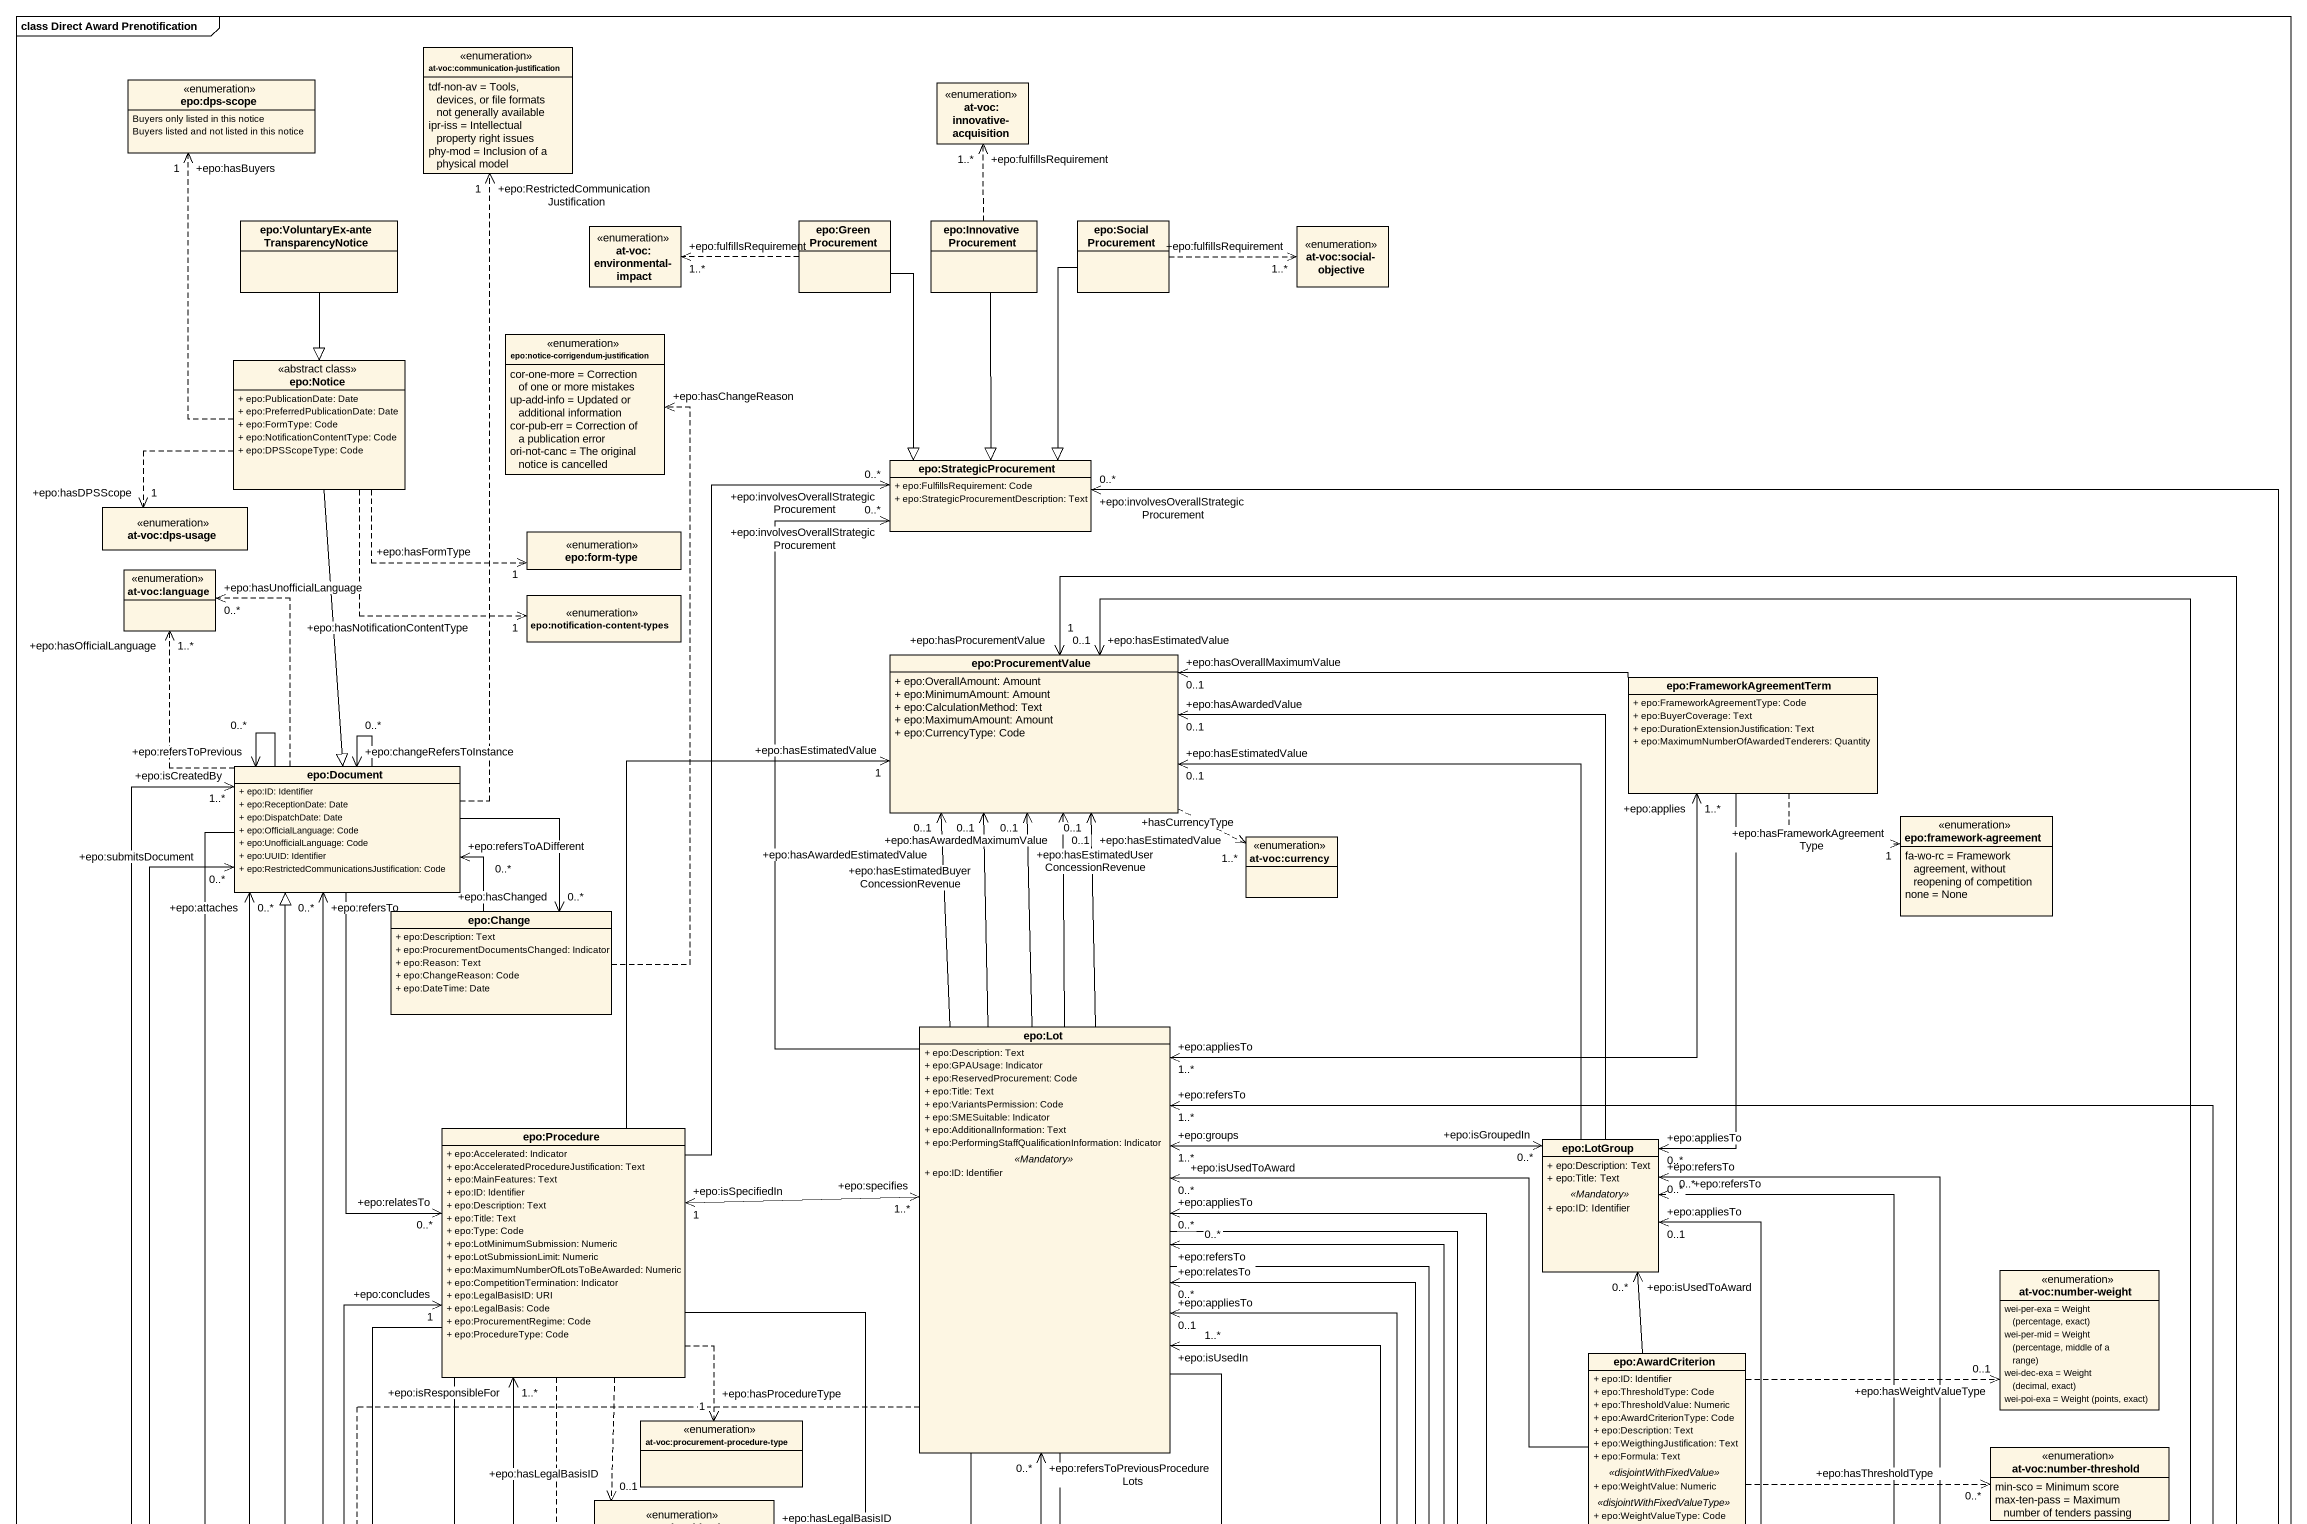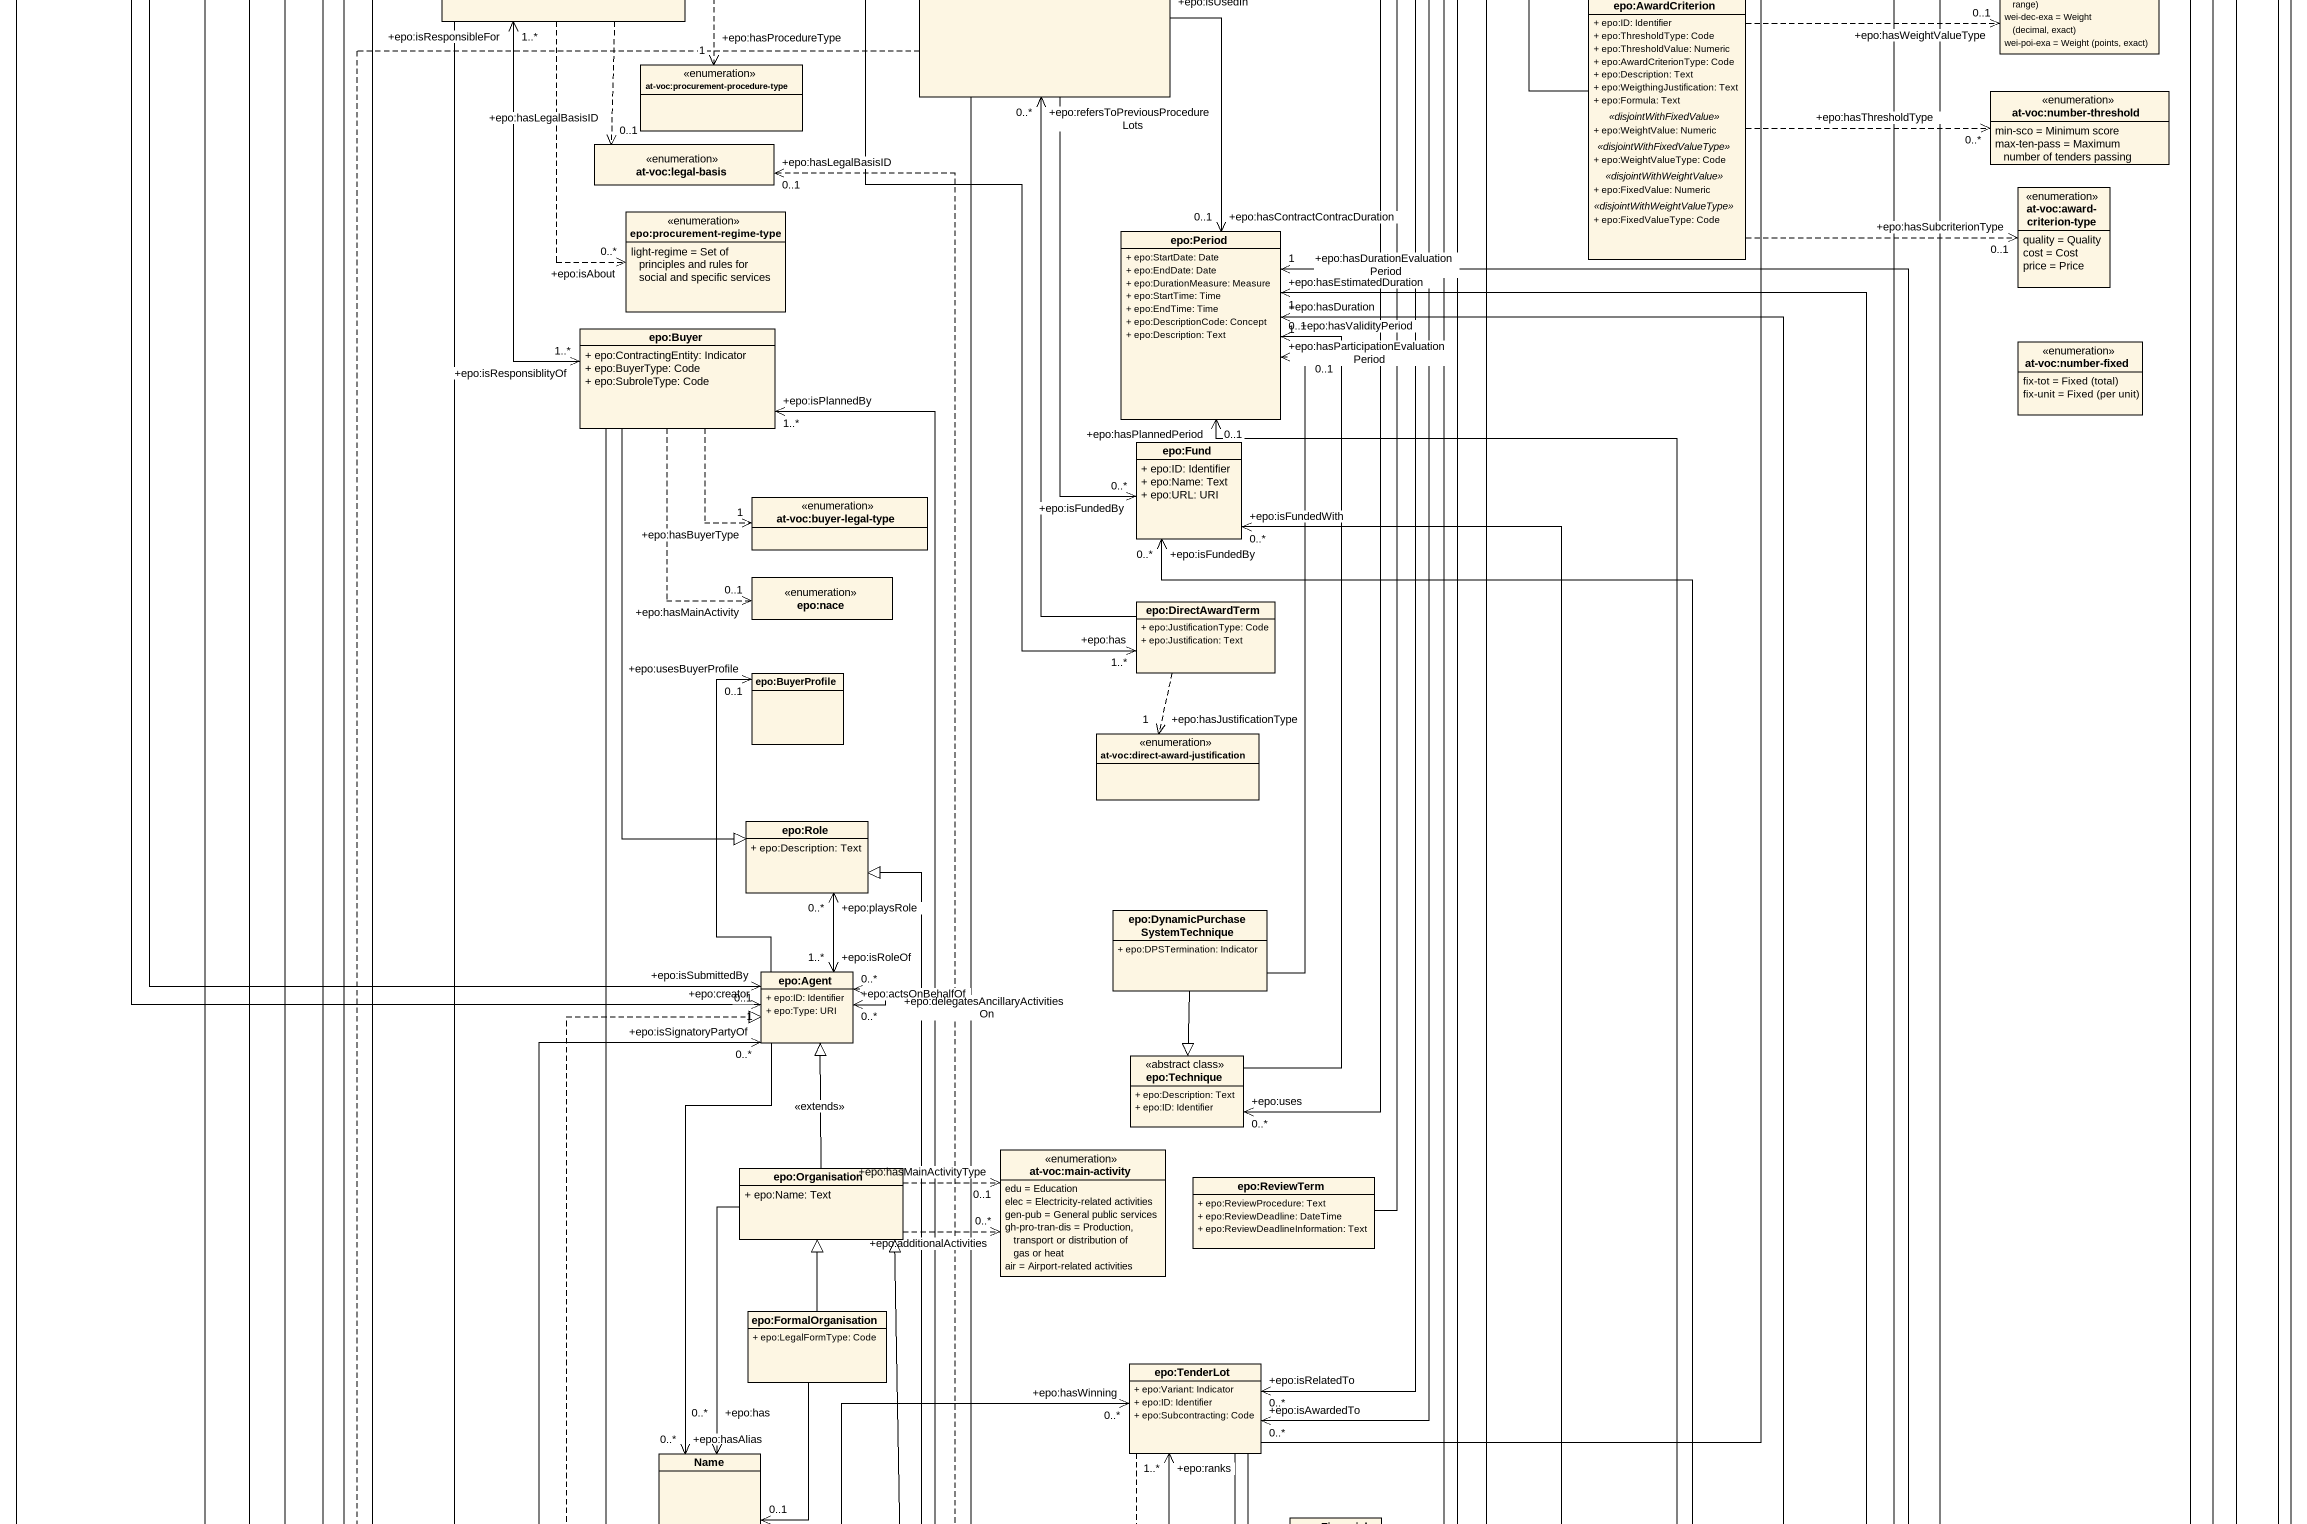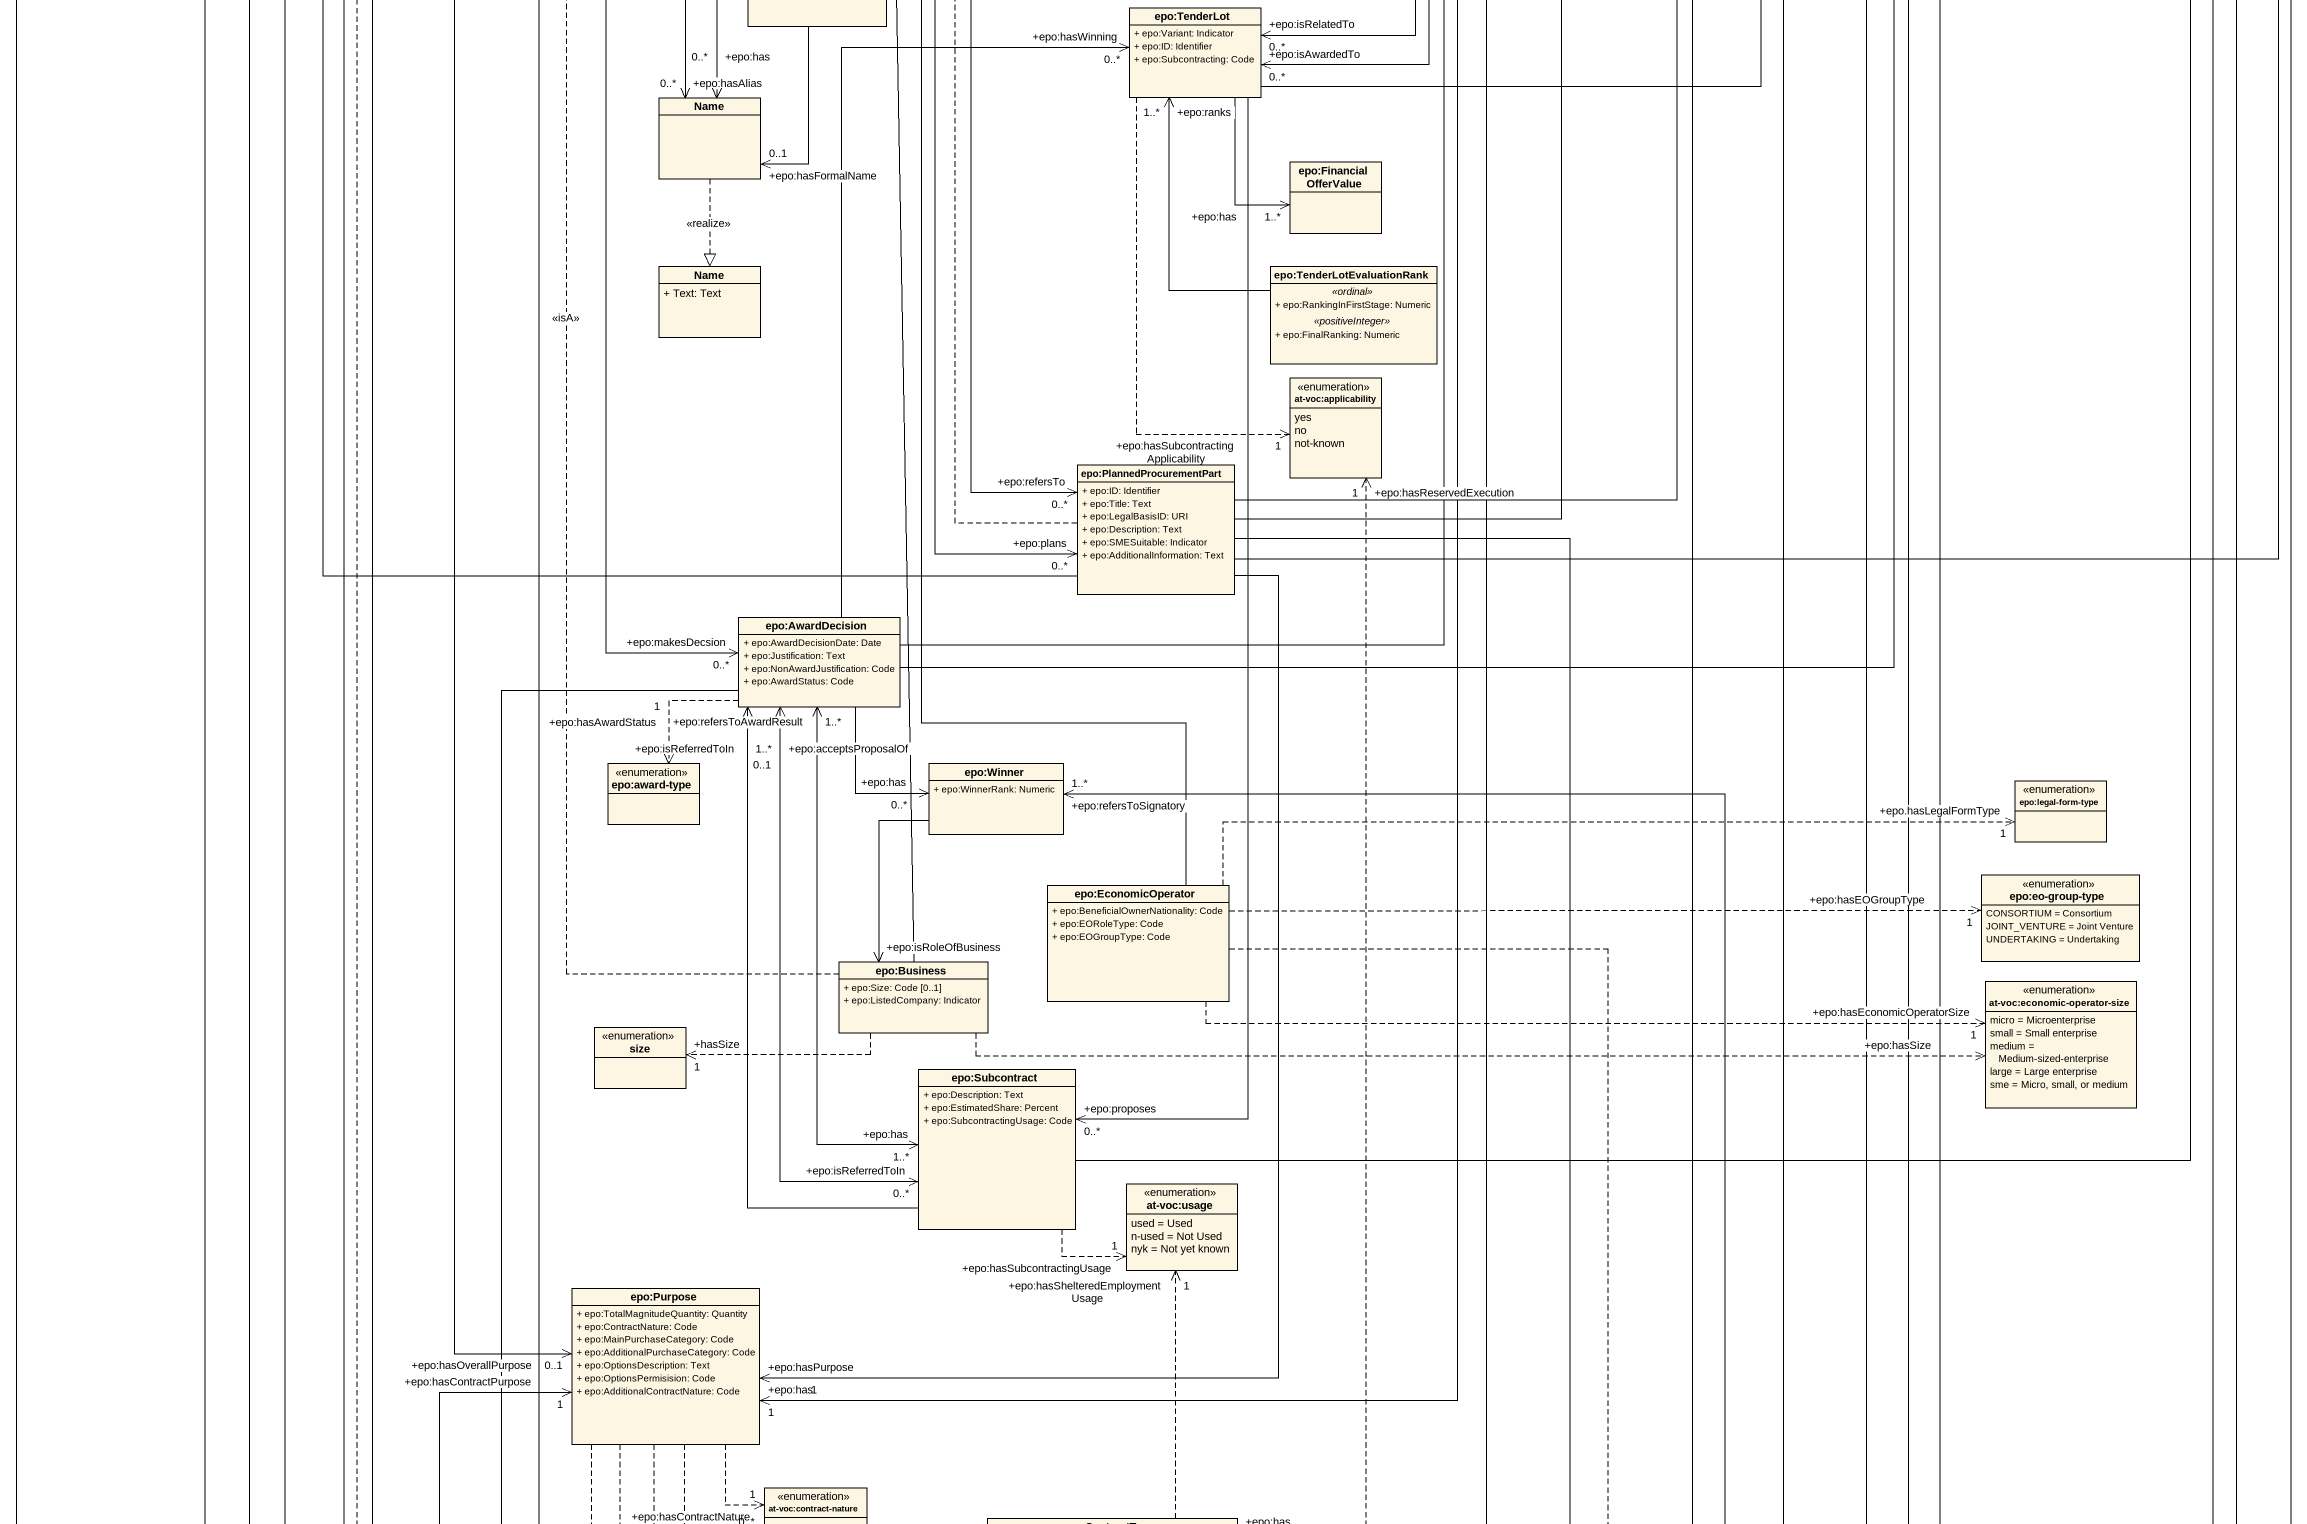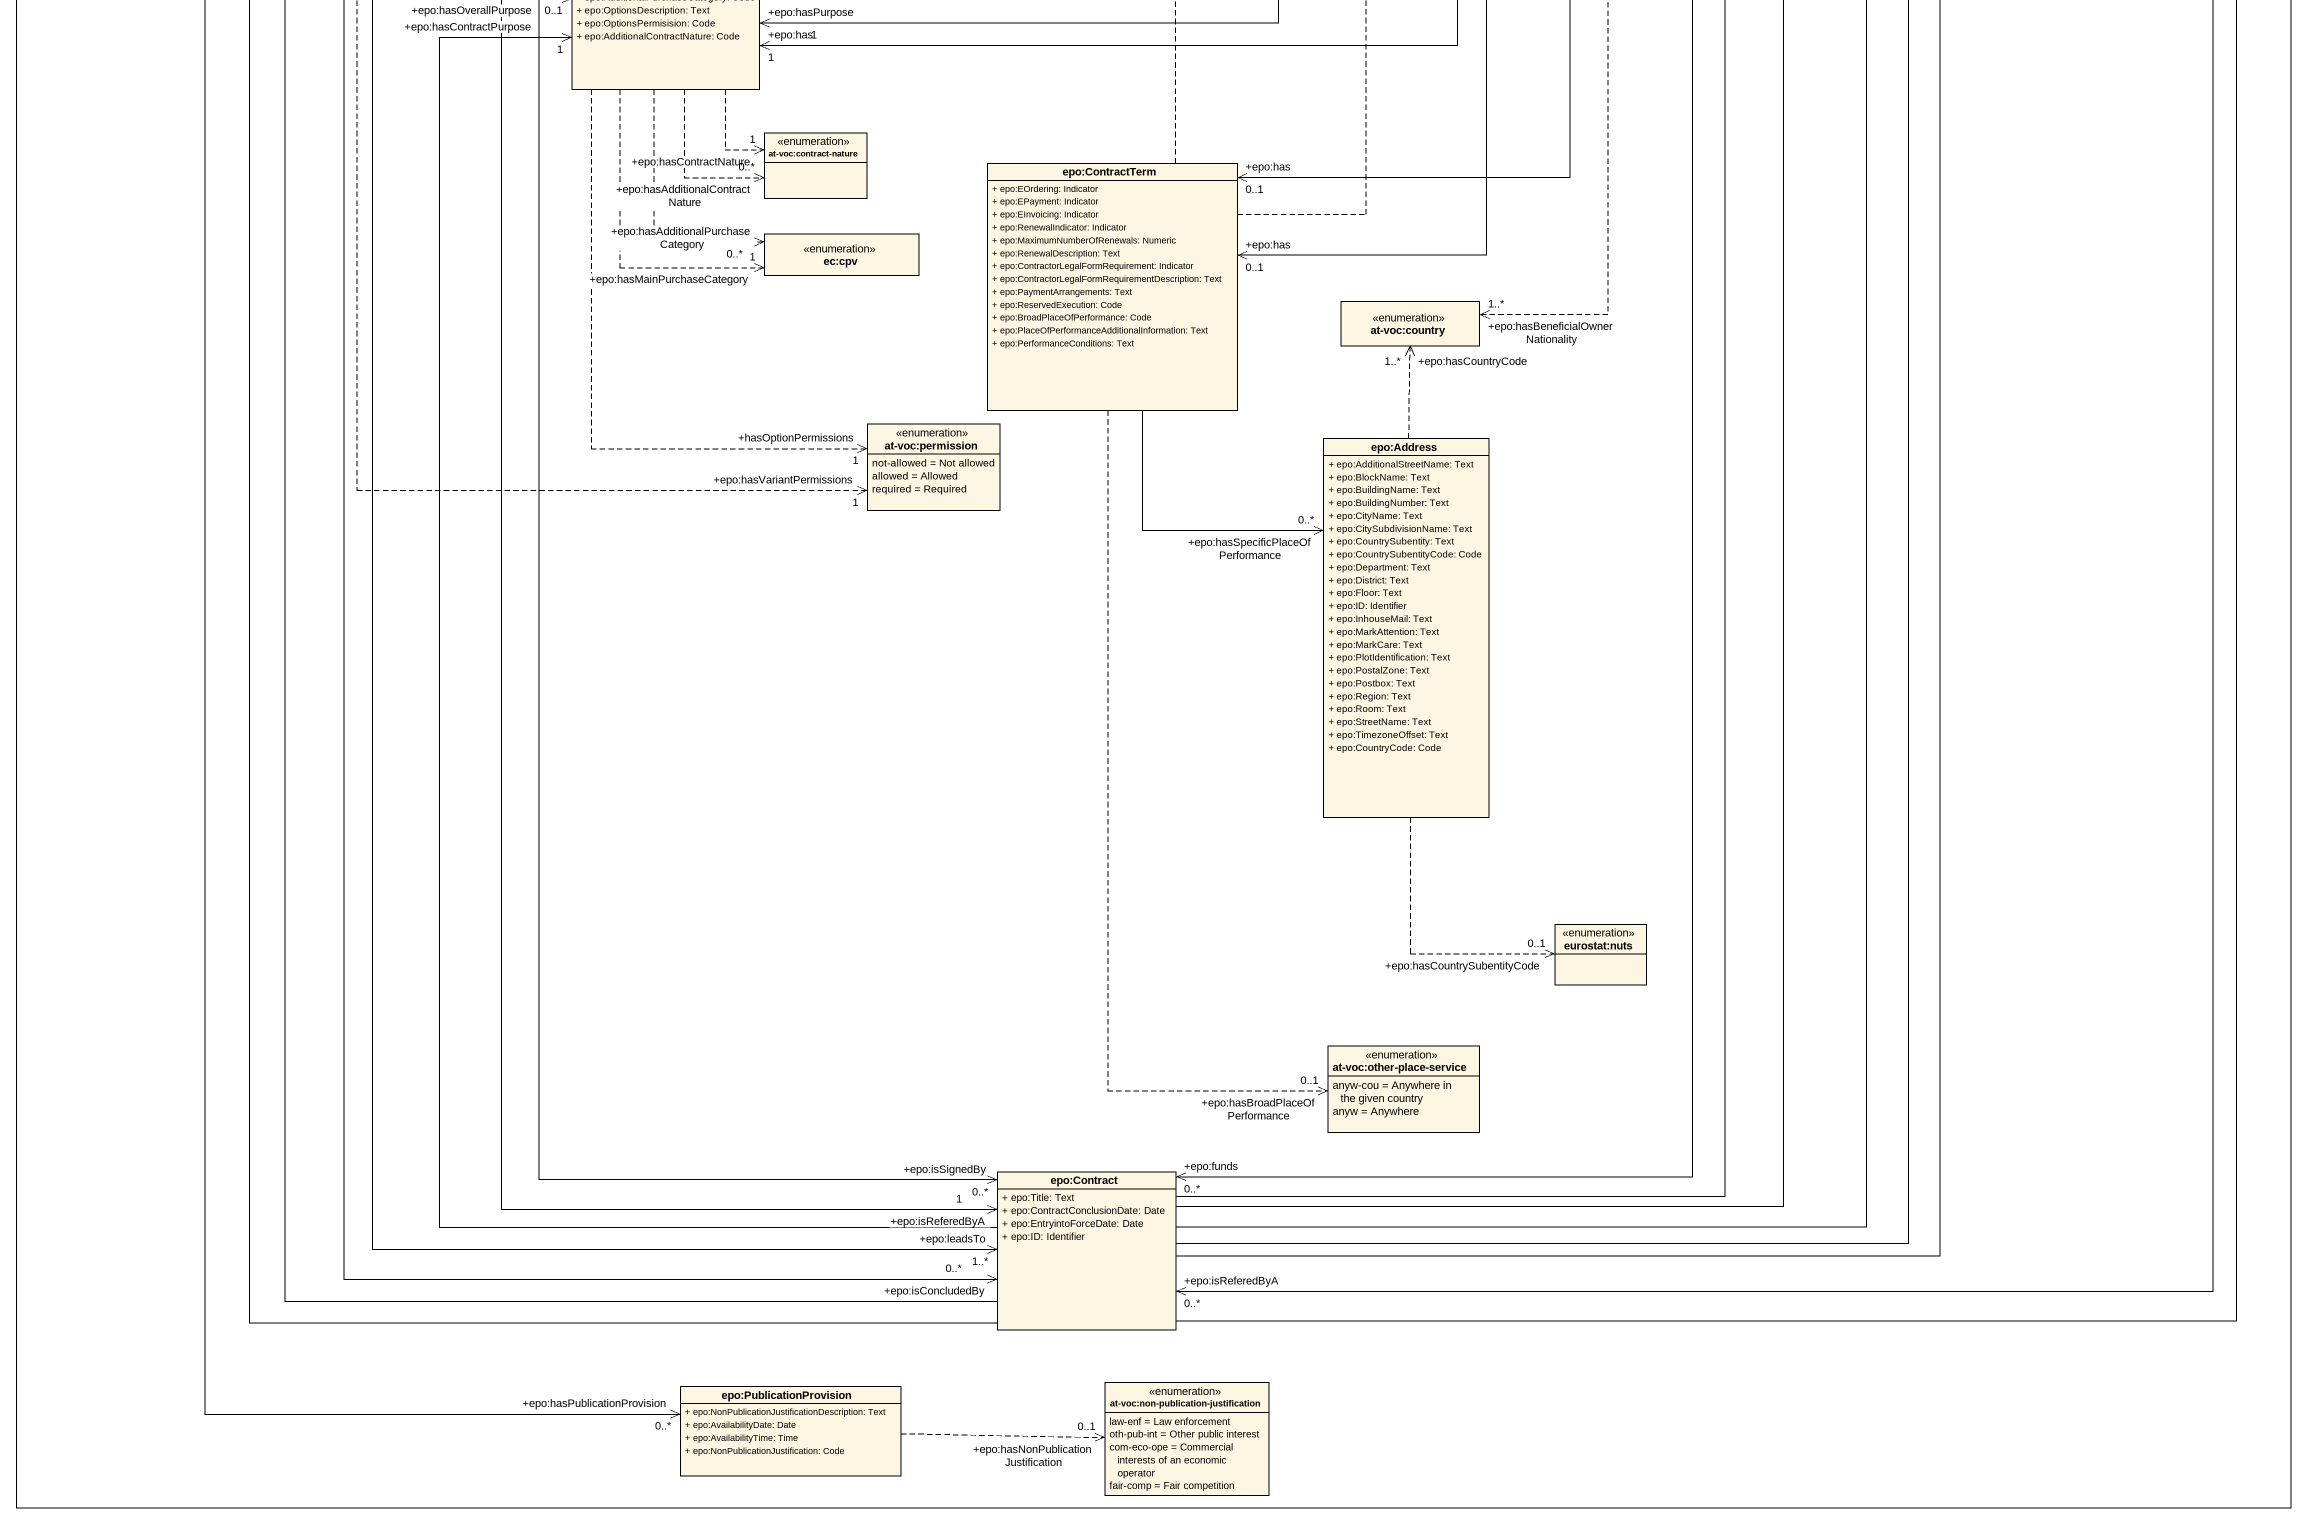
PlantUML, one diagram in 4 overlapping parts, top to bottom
@startuml
mainframe class Direct Award Prenotification
hide circle
hide empty members
skinparam classAttributeIconSize 0
enum "epo:dps-scope" as epo_dps_scope {
  Buyers only listed in this notice
  Buyers listed and not listed in this notice
}
enum "at-voc:communication-justification" as at_voc_communication {
  tdf-non-av = Tools, devices, or file formats not generally available
  ipr-iss = Intellectual property right issues
  phy-mod = Inclusion of a physical model
}
enum "at-voc:innovative-acquisition" as at_voc_innovative
class "epo:VoluntaryEx-anteTransparencyNotice" as epo_VoluntaryEx
enum "at-voc:environmental-impact" as at_voc_environmental_impact
class "epo:GreenProcurement" as epo_GreenProcurement
class "epo:InnovativeProcurement" as epo_InnovativeProcurement
class "epo:SocialProcurement" as epo_SocialProcurement
enum "at-voc:social-objective" as at_voc_social_objective
class "epo:Notice" as epo_Notice <<abstract class>> {
  + epo:PublicationDate: Date
  + epo:PreferredPublicationDate: Date
  + epo:FormType: Code
  + epo:NotificationContentType: Code
  + epo:DPSScopeType: Code
}
enum "epo:notice-corrigendum-justification" as epo_notice_corrigendum {
  cor-one-more = Correction of one or more mistakes
  up-add-info = Updated or additional information
  cor-pub-err = Correction of a publication error
  ori-not-canc = The original notice is cancelled
}
class "epo:StrategicProcurement" as epo_StrategicProcurement {
  + epo:FulfillsRequirement: Code
  + epo:StrategicProcurementDescription: Text
}
enum "at-voc:dps-usage" as at_voc_dps_usage
enum "epo:form-type" as epo_form_type
enum "at-voc:language" as at_voc_language
enum "epo:notification-content-types" as epo_notification_content
class "epo:ProcurementValue" as epo_ProcurementValue {
  + epo:OverallAmount: Amount
  + epo:MinimumAmount: Amount
  + epo:CalculationMethod: Text
  + epo:MaximumAmount: Amount
  + epo:CurrencyType: Code
}
class "epo:FrameworkAgreementTerm" as epo_FrameworkAgreementTerm {
  + epo:FrameworkAgreementType: Code
  + epo:BuyerCoverage: Text
  + epo:DurationExtensionJustification: Text
  + epo:MaximumNumberOfAwardedTenderers: Quantity
}
class "epo:Document" as epo_Document {
  + epo:ID: Identifier
  + epo:ReceptionDate: Date
  + epo:DispatchDate: Date
  + epo:OfficialLanguage: Code
  + epo:UnofficialLanguage: Code
  + epo:UUID: Identifier
  + epo:RestrictedCommunicationsJustification: Code
}
enum "epo:framework-agreement" as epo_framework_agreement {
  fa-wo-rc = Framework agreement, without reopening of competition
  none = None
}
enum "at-voc:currency" as at_voc_currency
class "epo:Change" as epo_Change {
  + epo:Description: Text
  + epo:ProcurementDocumentsChanged: Indicator
  + epo:Reason: Text
  + epo:ChangeReason: Code
  + epo:DateTime: Date
}
class "epo:Lot" as epo_Lot {
  + epo:Description: Text
  + epo:GPAUsage: Indicator
  + epo:ReservedProcurement: Code
  + epo:Title: Text
  + epo:VariantsPermission: Code
  + epo:SMESuitable: Indicator
  + epo:AdditionalInformation: Text
  + epo:PerformingStaffQualificationInformation: Indicator
  .. <<Mandatory>> ..
  + epo:ID: Identifier
}
class "epo:Procedure" as epo_Procedure {
  + epo:Accelerated: Indicator
  + epo:AcceleratedProcedureJustification: Text
  + epo:MainFeatures: Text
  + epo:ID: Identifier
  + epo:Description: Text
  + epo:Title: Text
  + epo:Type: Code
  + epo:LotMinimumSubmission: Numeric
  + epo:LotSubmissionLimit: Numeric
  + epo:MaximumNumberOfLotsToBeAwarded: Numeric
  + epo:CompetitionTermination: Indicator
  + epo:LegalBasisID: URI
  + epo:LegalBasis: Code
  + epo:ProcurementRegime: Code
  + epo:ProcedureType: Code
}
class "epo:LotGroup" as epo_LotGroup {
  + epo:Description: Text
  + epo:Title: Text
  .. <<Mandatory>> ..
  + epo:ID: Identifier
}
enum "at-voc:number-weight" as at_voc_number_weight {
  {field} wei-per-exa = Weight (percentage, exact)
  {field} wei-per-mid = Weight (percentage, middle of a range)
  {field} wei-dec-exa = Weight (decimal, exact)
  {field} wei-poi-exa = Weight (points, exact)
}
class "epo:AwardCriterion" as epo_AwardCriterion {
  + epo:ID: Identifier
  + epo:ThresholdType: Code
  + epo:ThresholdValue: Numeric
  + epo:AwardCriterionType: Code
  + epo:Description: Text
  + epo:WeigthingJustification: Text
  + epo:Formula: Text
  .. <<disjointWithFixedValue>> ..
  + epo:WeightValue: Numeric
  .. <<disjointWithFixedValueType>> ..
  + epo:WeightValueType: Code
  .. <<disjointWithWeightValue>> ..
  + epo:FixedValue: Numeric
  .. <<disjointWithWeightValueType>> ..
  + epo:FixedValueType: Code
}
enum "at-voc:procurement-procedure-type" as at_voc_procurement
enum "at-voc:number-threshold" as at_voc_number_threshold {
  min-sco = Minimum score
  max-ten-pass = Maximum number of tenders passing
}
enum "at-voc:legal-basis" as at_voc_legal_basis
enum "at-voc:award-criterion-type" as at_voc_award_criterion_type {
  quality = Quality
  cost = Cost
  price = Price
}
enum "epo:procurement-regime-type" as epo_procurement_regime_type {
  light-regime = Set of principles and rules for social and specific services
}
class "epo:Period" as epo_Period {
  + epo:StartDate: Date
  + epo:EndDate: Date
  + epo:DurationMeasure: Measure
  + epo:StartTime: Time
  + epo:EndTime: Time
  + epo:DescriptionCode: Concept
  + epo:Description: Text
}
class "epo:Buyer" as epo_Buyer {
  + epo:ContractingEntity: Indicator
  + epo:BuyerType: Code
  + epo:SubroleType: Code
}
enum "at-voc:number-fixed" as at_voc_number_fixed {
  {field} fix-tot = Fixed (total)
  {field} fix-unit = Fixed (per unit)
}
class "epo:Fund" as epo_Fund {
  + epo:ID: Identifier
  + epo:Name: Text
  + epo:URL: URI
}
enum "at-voc:buyer-legal-type" as at_voc_buyer_legal_type
enum "epo:nace" as epo_nace
class "epo:DirectAwardTerm" as epo_DirectAwardTerm {
  + epo:JustificationType: Code
  + epo:Justification: Text
}
class "epo:BuyerProfile" as epo_BuyerProfile
enum "at-voc:direct-award-justification" as at_voc_direct_award
class "epo:Role" as epo_Role {
  + epo:Description: Text
}
class "epo:DynamicPurchaseSystemTechnique" as epo_DynamicPurchaseSystemTec {
  + epo:DPSTermination: Indicator
}
class "epo:Agent" as epo_Agent {
  + epo:ID: Identifier
  + epo:Type: URI
}
class "epo:Technique" as epo_Technique <<abstract class>> {
  + epo:Description: Text
  + epo:ID: Identifier
}
class "epo:Organisation" as epo_Organisation {
  + epo:Name: Text
}
enum "at-voc:main-activity" as at_voc_main_activity {
  edu = Education
  elec = Electricity-related activities
  gen-pub = General public services
  gh-pro-tran-dis = Production, transport or distribution of gas or heat
  air = Airport-related activities
}
class "epo:ReviewTerm" as epo_ReviewTerm {
  + epo:ReviewProcedure: Text
  + epo:ReviewDeadline: DateTime
  + epo:ReviewDeadlineInformation: Text
}
class "epo:FormalOrganisation" as epo_FormalOrganisation {
  + epo:LegalFormType: Code
}
class "epo:TenderLot" as epo_TenderLot {
  + epo:Variant: Indicator
  + epo:ID: Identifier
  + epo:Subcontracting: Code
}
class Name
class "epo:FinancialOfferValue" as epo_FinancialOfferValue
class "Name" as Name_2 {
  + Text: Text
}
class "epo:TenderLotEvaluationRank" as epo_TenderLotEvaluationRank {
  .. <<ordinal>> ..
  + epo:RankingInFirstStage: Numeric
  .. <<positiveInteger>> ..
  + epo:FinalRanking: Numeric
}
enum "at-voc:applicability" as at_voc_applicability {
  yes
  no
  not-known
}
class "epo:PlannedProcurementPart" as epo_PlannedProcurementPart {
  + epo:ID: Identifier
  + epo:Title: Text
  + epo:LegalBasisID: URI
  + epo:Description: Text
  + epo:SMESuitable: Indicator
  + epo:AdditionalInformation: Text
}
class "epo:AwardDecision" as epo_AwardDecision {
  + epo:AwardDecisionDate: Date
  + epo:Justification: Text
  + epo:NonAwardJustification: Code
  + epo:AwardStatus: Code
}
enum "epo:award-type" as epo_award_type
class "epo:Winner" as epo_Winner {
  + epo:WinnerRank: Numeric
}
enum "epo:legal-form-type" as epo_legal_form_type
enum "epo:eo-group-type" as epo_eo_group_type {
  CONSORTIUM = Consortium
  JOINT_VENTURE = Joint Venture
  UNDERTAKING = Undertaking
}
class "epo:EconomicOperator" as epo_EconomicOperator {
  + epo:BeneficialOwnerNationality: Code
  + epo:EORoleType: Code
  + epo:EOGroupType: Code
}
class "epo:Business" as epo_Business {
  + epo:Size: Code [0..1]
  + epo:ListedCompany: Indicator
}
enum "at-voc:economic-operator-size" as at_voc_economic_operator {
  micro = Microenterprise
  small = Small enterprise
  medium = Medium-sized-enterprise
  large = Large enterprise
  sme = Micro, small, or medium
}
enum size
class "epo:Subcontract" as epo_Subcontract {
  + epo:Description: Text
  + epo:EstimatedShare: Percent
  + epo:SubcontractingUsage: Code
}
enum "at-voc:usage" as at_voc_usage {
  used = Used
  n-used = Not Used
  nyk = Not yet known
}
class "epo:Purpose" as epo_Purpose {
  + epo:TotalMagnitudeQuantity: Quantity
  + epo:ContractNature: Code
  + epo:MainPurchaseCategory: Code
  + epo:AdditionalPurchaseCategory: Code
  + epo:OptionsDescription: Text
  + epo:OptionsPermisision: Code
  + epo:AdditionalContractNature: Code
}
enum "at-voc:contract-nature" as at_voc_contract_nature
class "epo:ContractTerm" as epo_ContractTerm {
  + epo:EOrdering: Indicator
  + epo:EPayment: Indicator
  + epo:EInvoicing: Indicator
  + epo:RenewalIndicator: Indicator
  + epo:MaximumNumberOfRenewals: Numeric
  + epo:RenewalDescription: Text
  + epo:ContractorLegalFormRequirement: Indicator
  + epo:ContractorLegalFormRequirementDescription: Text
  + epo:PaymentArrangements: Text
  + epo:ReservedExecution: Code
  + epo:BroadPlaceOfPerformance: Code
  + epo:PlaceOfPerformanceAdditionalInformation: Text
  + epo:PerformanceConditions: Text
}
enum "ec:cpv" as ec_cpv
enum "at-voc:country" as at_voc_country
enum "at-voc:permission" as at_voc_permission {
  not-allowed = Not allowed
  allowed = Allowed
  required = Required
}
class "epo:Address" as epo_Address {
  + epo:AdditionalStreetName: Text
  + epo:BlockName: Text
  + epo:BuildingName: Text
  + epo:BuildingNumber: Text
  + epo:CityName: Text
  + epo:CitySubdivisionName: Text
  + epo:CountrySubentity: Text
  + epo:CountrySubentityCode: Code
  + epo:Department: Text
  + epo:District: Text
  + epo:Floor: Text
  + epo:ID: Identifier
  + epo:InhouseMail: Text
  + epo:MarkAttention: Text
  + epo:MarkCare: Text
  + epo:PlotIdentification: Text
  + epo:PostalZone: Text
  + epo:Postbox: Text
  + epo:Region: Text
  + epo:Room: Text
  + epo:StreetName: Text
  + epo:TimezoneOffset: Text
  + epo:CountryCode: Code
}
enum "eurostat:nuts" as eurostat_nuts
enum "at-voc:other-place-service" as at_voc_other_place_service {
  anyw-cou = Anywhere in the given country
  anyw = Anywhere
}
class "epo:Contract" as epo_Contract {
  + epo:Title: Text
  + epo:ContractConclusionDate: Date
  + epo:EntryintoForceDate: Date
  + epo:ID: Identifier
}
class "epo:PublicationProvision" as epo_PublicationProvision {
  + epo:NonPublicationJustificationDescription: Text
  + epo:AvailabilityDate: Date
  + epo:AvailabilityTime: Time
  + epo:NonPublicationJustification: Code
}
enum "at-voc:non-publication-justification" as at_voc_non_publication {
  law-enf = Law enforcement
  oth-pub-int = Other public interest
  com-eco-ope = Commercial interests of an economic operator
  fair-comp = Fair competition
}
epo_VoluntaryEx --|> epo_Notice
epo_GreenProcurement .left.> "+epo:fulfillsRequirement\n1..*" at_voc_environmental_impact
epo_GreenProcurement --|> epo_StrategicProcurement
epo_InnovativeProcurement .up.> "+epo:fulfillsRequirement\n1..*" at_voc_innovative
epo_InnovativeProcurement --|> epo_StrategicProcurement
epo_SocialProcurement .right.> "+epo:fulfillsRequirement\n1..*" at_voc_social_objective
epo_SocialProcurement --|> epo_StrategicProcurement
epo_Notice .up.> "+epo:hasBuyers\n1" epo_dps_scope
epo_Notice ..> "+epo:hasDPSScope\n1" at_voc_dps_usage
epo_Notice .right.> "+epo:hasFormType\n1" epo_form_type
epo_Notice ..> "+epo:hasNotificationContentType\n1" epo_notification_content
epo_Notice --|> epo_Document
epo_ProcurementValue .right.> "+hasCurrencyType\n1..*" at_voc_currency
epo_FrameworkAgreementTerm -left-> "+epo:hasOverallMaximumValue\n0..1" epo_ProcurementValue
epo_FrameworkAgreementTerm .right.> "+epo:hasFrameworkAgreementType\n1" epo_framework_agreement
epo_FrameworkAgreementTerm "+epo:applies\n1..*" <--> "+epo:appliesTo\n1..*" epo_Lot
epo_FrameworkAgreementTerm --> "+epo:appliesTo\n0..*" epo_LotGroup
epo_Document .up.> "+epo:RestrictedCommunicationJustification\n1" at_voc_communication
epo_Document .up.> "+epo:hasOfficialLanguage\n1..*" at_voc_language
epo_Document .up.> "+epo:hasUnofficialLanguage\n0..*" at_voc_language
epo_Document --> "+epo:changeRefersToInstance\n0..*" epo_Document
epo_Document --> "+epo:refersToPrevious\n0..*" epo_Document
epo_Document --> "+epo:hasChanged\n0..*" epo_Change
epo_Document --> "+epo:relatesTo\n0..*" epo_Procedure
epo_Document "+epo:submitsDocument\n0..*" <--> "+epo:isSubmittedBy\n0..1" epo_Agent
epo_Document --> "+epo:hasPublicationProvision\n0..*" epo_PublicationProvision
epo_Change .up.> "+epo:hasChangeReason" epo_notice_corrigendum
epo_Change -up-> "+epo:refersToADifferent\n0..*" epo_Document
epo_Lot -up-> "+epo:involvesOverallStrategicProcurement\n0..*" epo_StrategicProcurement
epo_Lot -up-> "+epo:hasAwardedEstimatedValue\n0..1" epo_ProcurementValue
epo_Lot -up-> "+epo:hasEstimatedValue\n0..1" epo_ProcurementValue
epo_Lot -up-> "+epo:hasEstimatedUserConcessionRevenue\n0..1" epo_ProcurementValue
epo_Lot -up-> "+epo:hasEstimatedBuyerConcessionRevenue\n0..1" epo_ProcurementValue
epo_Lot -up-> "+epo:hasAwardedMaximumValue\n0..1" epo_ProcurementValue
epo_Lot "+epo:groups\n1..*" <-right-> "+epo:isGroupedIn\n0..*" epo_LotGroup
epo_Lot --> "+epo:hasContractContracDuration\n0..1" epo_Period
epo_Lot --> "+epo:isFundedBy\n0..*" epo_Fund
epo_Lot --> "+epo:isAwardedTo\n0..*" epo_TenderLot
epo_Lot --> "+epo:refersTo\n0..*" epo_PlannedProcurementPart
epo_Lot --> "+epo:has\n1" epo_Purpose
epo_Lot "+epo:appliesTo\n0..*" <--> "+epo:has\n0..1" epo_ContractTerm
epo_Lot ..> "+epo:hasVariantPermissions\n1" at_voc_permission
epo_Procedure -up-> "+epo:involvesOverallStrategicProcurement\n0..*" epo_StrategicProcurement
epo_Procedure -up-> "+epo:hasEstimatedValue\n1" epo_ProcurementValue
epo_Procedure "+epo:isSpecifiedIn\n1" <-right-> "+epo:specifies\n1..*" epo_Lot
epo_Procedure ..> "+epo:hasProcedureType\n1" at_voc_procurement
epo_Procedure ..> "+epo:hasLegalBasisID\n0..1" at_voc_legal_basis
epo_Procedure ..> "+epo:isAbout\n0..*" epo_procurement_regime_type
epo_Procedure "+epo:isResponsibleFor\n1..*" <--> "+epo:isResponsiblityOf\n1..*" epo_Buyer
epo_Procedure --> "+epo:has\n1..*" epo_DirectAwardTerm
epo_Procedure --> "+epo:hasOverallPurpose\n0..1" epo_Purpose
epo_Procedure --> "+epo:leadsTo\n1..*" epo_Contract
epo_Procedure "+epo:concludes\n1" <--> "+epo:isConcludedBy\n0..*" epo_Contract
epo_LotGroup -up-> "+epo:hasAwardedValue\n0..1" epo_ProcurementValue
epo_LotGroup -up-> "+epo:hasEstimatedValue\n0..1" epo_ProcurementValue
epo_AwardCriterion -left-> "+epo:isUsedToAward\n0..*" epo_Lot
epo_AwardCriterion -up-> "+epo:isUsedToAward\n0..*" epo_LotGroup
epo_AwardCriterion .right.> "+epo:hasWeightValueType\n0..1" at_voc_number_weight
epo_AwardCriterion .right.> "+epo:hasThresholdType\n0..*" at_voc_number_threshold
epo_AwardCriterion .right.> "+epo:hasSubcriterionType\n0..1" at_voc_award_criterion_type
epo_Buyer ..> "+epo:hasBuyerType\n1" at_voc_buyer_legal_type
epo_Buyer ..> "+epo:hasMainActivity\n0..1" epo_nace
epo_Buyer --|> epo_Role
epo_Buyer "+epo:isPlannedBy\n1..*" <--> "+epo:plans\n0..*" epo_PlannedProcurementPart
epo_Buyer --> "+epo:makesDecsion\n0..*" epo_AwardDecision
epo_DirectAwardTerm -up-> "+epo:refersToPreviousProcedureLots\n0..*" epo_Lot
epo_DirectAwardTerm ..> "+epo:hasJustificationType\n1" at_voc_direct_award
epo_DynamicPurchaseSystemTec -up-> "+epo:hasParticipationEvaluationPeriod\n0..1" epo_Period
epo_DynamicPurchaseSystemTec --|> epo_Technique
epo_Agent "+epo:creator\n1" <-up-> "+epo:isCreatedBy\n1..*" epo_Document
epo_Agent -up-> "+epo:usesBuyerProfile\n0..1" epo_BuyerProfile
epo_Agent "+epo:isRoleOf\n1..*" <-up-> "+epo:playsRole\n0..*" epo_Role
epo_Agent "+epo:actsOnBehalfOf\n0..*" <--> "+epo:delegatesAncillaryActivitiesOn\n0..*" epo_Agent
epo_Agent --> "+epo:hasAlias\n0..*" Name
epo_Technique "+epo:uses\n0..*" <-up-> "+epo:isUsedIn\n1..*" epo_Lot
epo_Technique -up-> "+epo:hasValidityPeriod\n0..1" epo_Period
epo_Organisation -up-|> epo_Agent : <<extends>>
epo_Organisation .right.> "+epo:hasMainActivityType\n0..1" at_voc_main_activity
epo_Organisation .right.> "+epo:additionalActivities\n0..*" at_voc_main_activity
epo_Organisation --> "+epo:has\n0..*" Name
epo_ReviewTerm -up-> "+epo:appliesTo\n0..1" epo_Lot
epo_FormalOrganisation -up-|> epo_Organisation
epo_FormalOrganisation --> "+epo:hasFormalName\n0..1" Name
epo_TenderLot "+epo:isRelatedTo\n0..*" <-up-> "+epo:relatesTo\n0..*" epo_Lot
epo_TenderLot -up-> "+epo:appliesTo\n0..1" epo_LotGroup
epo_TenderLot --> "+epo:has\n1..*" epo_FinancialOfferValue
epo_TenderLot ..> "+epo:hasSubcontractingApplicability\n1" at_voc_applicability
epo_TenderLot --> "+epo:proposes\n0..*" epo_Subcontract
Name ..|> Name_2 : <<realize>>
epo_TenderLotEvaluationRank -up-> "+epo:ranks\n1..*" epo_TenderLot
epo_PlannedProcurementPart -up-> "+epo:involvesOverallStrategicProcurement\n0..*" epo_StrategicProcurement
epo_PlannedProcurementPart -up-> "+epo:refersTo\n0..*" epo_Document
epo_PlannedProcurementPart .up.> "+epo:hasLegalBasisID\n0..1" at_voc_legal_basis
epo_PlannedProcurementPart -up-> "+epo:hasPlannedPeriod\n0..1" epo_Period
epo_PlannedProcurementPart -up-> "+epo:isFundedWith\n0..*" epo_Fund
epo_PlannedProcurementPart --> "+epo:hasPurpose\n1" epo_Purpose
epo_PlannedProcurementPart --> "+epo:has\n0..1" epo_ContractTerm
epo_AwardDecision -up-> "+epo:refersTo\n0..*" epo_Lot
epo_AwardDecision -up-> "+epo:refersTo\n0..*" epo_LotGroup
epo_AwardDecision -up-> "+epo:hasWinning\n0..*" epo_TenderLot
epo_AwardDecision ..> "+epo:hasAwardStatus\n1" epo_award_type
epo_AwardDecision --> "+epo:has\n0..*" epo_Winner
epo_AwardDecision --> "+epo:isReferedByA\n1" epo_Contract
epo_Winner --> "+epo:isRoleOfBusiness" epo_Business
epo_EconomicOperator -up-|> epo_Role
epo_EconomicOperator .right.> "+epo.hasLegalFormType\n1" epo_legal_form_type
epo_EconomicOperator .right.> "+epo:hasEOGroupType\n1" epo_eo_group_type
epo_EconomicOperator .right.> "+epo:hasEconomicOperatorSize\n1" at_voc_economic_operator
epo_EconomicOperator ..> "+epo:hasBeneficialOwnerNationality\n1..*" at_voc_country
epo_Business .up.|> epo_Agent : <<isA>>
epo_Business -up-|> epo_Organisation
epo_Business .right.> "+epo:hasSize" at_voc_economic_operator
epo_Business .left.> "+hasSize\n1" size
epo_Subcontract -up-> "+epo:hasEstimatedValue\n0..1" epo_ProcurementValue
epo_Subcontract "+epo:has\n1..*" <-up-> "+epo:refersToAwardResult\n1..*" epo_AwardDecision
epo_Subcontract -up-> "+epo:isReferredToIn\n1..*" epo_AwardDecision
epo_Subcontract "+epo:isReferredToIn\n0..*" <-up-> "+epo:acceptsProposalOf\n0..1" epo_AwardDecision
epo_Subcontract .right.> "+epo:hasSubcontractingUsage\n1" at_voc_usage
epo_Purpose ..> "+epo:hasContractNature\n1" at_voc_contract_nature
epo_Purpose ..> "+epo:hasAdditionalContractNature\n0..*" at_voc_contract_nature
epo_Purpose ..> "+epo:hasMainPurchaseCategory\n1" ec_cpv
epo_Purpose ..> "+epo:hasAdditionalPurchaseCategory\n0..*" ec_cpv
epo_Purpose ..> "+hasOptionPermissions\n1" at_voc_permission
epo_ContractTerm .up.> "+epo:hasReservedExecution\n1" at_voc_applicability
epo_ContractTerm .up.> "+epo:hasShelteredEmploymentUsage\n1" at_voc_usage
epo_ContractTerm --> "+epo:hasSpecificPlaceOfPerformance\n0..*" epo_Address
epo_ContractTerm ..> "+epo:hasBroadPlaceOfPerformance\n0..1" at_voc_other_place_service
epo_Address .up.> "+epo:hasCountryCode\n1..*" at_voc_country
epo_Address ..> "+epo:hasCountrySubentityCode\n0..1" eurostat_nuts
epo_Contract -up-> "+epo:hasProcurementValue\n1" epo_ProcurementValue
epo_Contract -up-> "+epo:attaches\n0..*" epo_Document
epo_Contract -up-|> epo_Document
epo_Contract "+epo:isReferedByA\n0..*" <-up-> "+epo:refersTo\n1..*" epo_Lot
epo_Contract -up-> "+epo:refersTo\n0..*" epo_LotGroup
epo_Contract -up-> "+epo:hasDuration\n1" epo_Period
epo_Contract -up-> "+epo:hasEstimatedDuration\n1" epo_Period
epo_Contract -up-> "+epo:hasDurationEvaluationPeriod\n1" epo_Period
epo_Contract "+epo:funds\n0..*" <-up-> "+epo:isFundedBy\n0..*" epo_Fund
epo_Contract "+epo:isSignedBy\n0..*" <-up-> "+epo:isSignatoryPartyOf\n0..*" epo_Agent
epo_Contract -up-> "+epo:refersToSignatory\n1..*" epo_Winner
epo_Contract -up-> "+epo:hasContractPurpose\n1" epo_Purpose
epo_PublicationProvision .right.> "+epo:hasNonPublicationJustification\n0..1" at_voc_non_publication
@enduml
